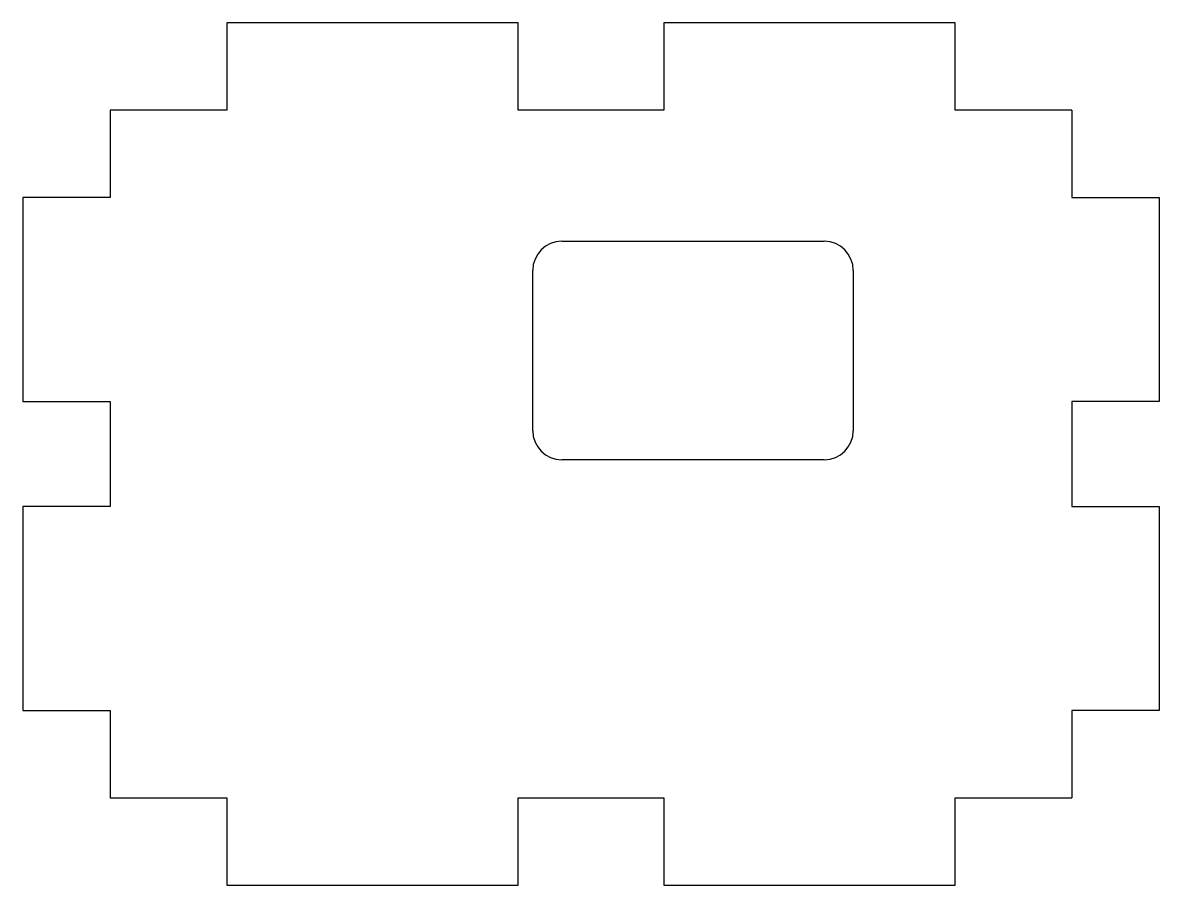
# Model space of a CAD drawing. Extents: x 0 to 39, y -3 to 26.6.
import ezdxf

# ---------------------------------------------------------------- set-up
doc = ezdxf.new("R2010")
doc.units = 0
doc.layers.get('0').update_dxf_attribs({"linetype": 'continuous'})

# ---------------------------------------------------------------- blocks, each defined once
blk = doc.blocks.new('FILLET008')
at = {"color": 0}
for p, q in [((17, 26.6), (7, 26.6)), ((7, 26.6), (7, 23.6)), ((17, 23.6), (17, 26.6)), ((32, 26.6), (22, 26.6)), ((22, 26.6), (22, 23.6)), ((32, 23.6), (32, 26.6)), ((7, 23.6), (3, 23.6)), ((3, 23.6), (3, 20.6)), ((22, 23.6), (17, 23.6)), ((36, 23.6), (32, 23.6)), ((36, 23.6), (36, 20.6)), ((3, 20.6), (0, 20.6)), ((0, 20.6), (0, 13.6)), ((36, 20.6), (39, 20.6)), ((39, 20.6), (39, 13.6)), ((18.5, 19.1), (27.5, 19.1)), ((17.5, 12.6), (17.5, 18.1)), ((28.5, 18.1), (28.5, 12.6)), ((0, 13.6), (3, 13.6)), ((3, 13.6), (3, 10)), ((36, 13.6), (36, 10)), ((39, 13.6), (36, 13.6)), ((27.5, 11.6), (18.5, 11.6)), ((3, 10), (0, 10)), ((0, 10), (0, 3)), ((36, 10), (39, 10)), ((39, 10), (39, 3)), ((0, 3), (3, 3)), ((3, 3), (3, 0)), ((36, 3), (36, 0)), ((39, 3), (36, 3)), ((3, 0), (7, 0)), ((7, 0), (7, -3)), ((17, -3), (17, 0)), ((17, 0), (22, 0)), ((22, 0), (22, -3)), ((32, -3), (32, 0)), ((32, 0), (36, 0)), ((7, -3), (17, -3)), ((22, -3), (32, -3))]:
    blk.add_line(p, q, dxfattribs=at)
for centre, start, end in [((18.5, 18.1), 90, 180), ((27.5, 18.1), 0, 90), ((18.5, 12.6), -180, -90), ((27.5, 12.6), -90, 0)]:
    blk.add_arc(centre, 1, start, end, dxfattribs=at)

msp = doc.modelspace()

# ---------------------------------------------------------------- block references
at = {"color": 0}
msp.add_blockref('FILLET008', (0, 0), dxfattribs=at)

doc.saveas('drawing.dxf')
